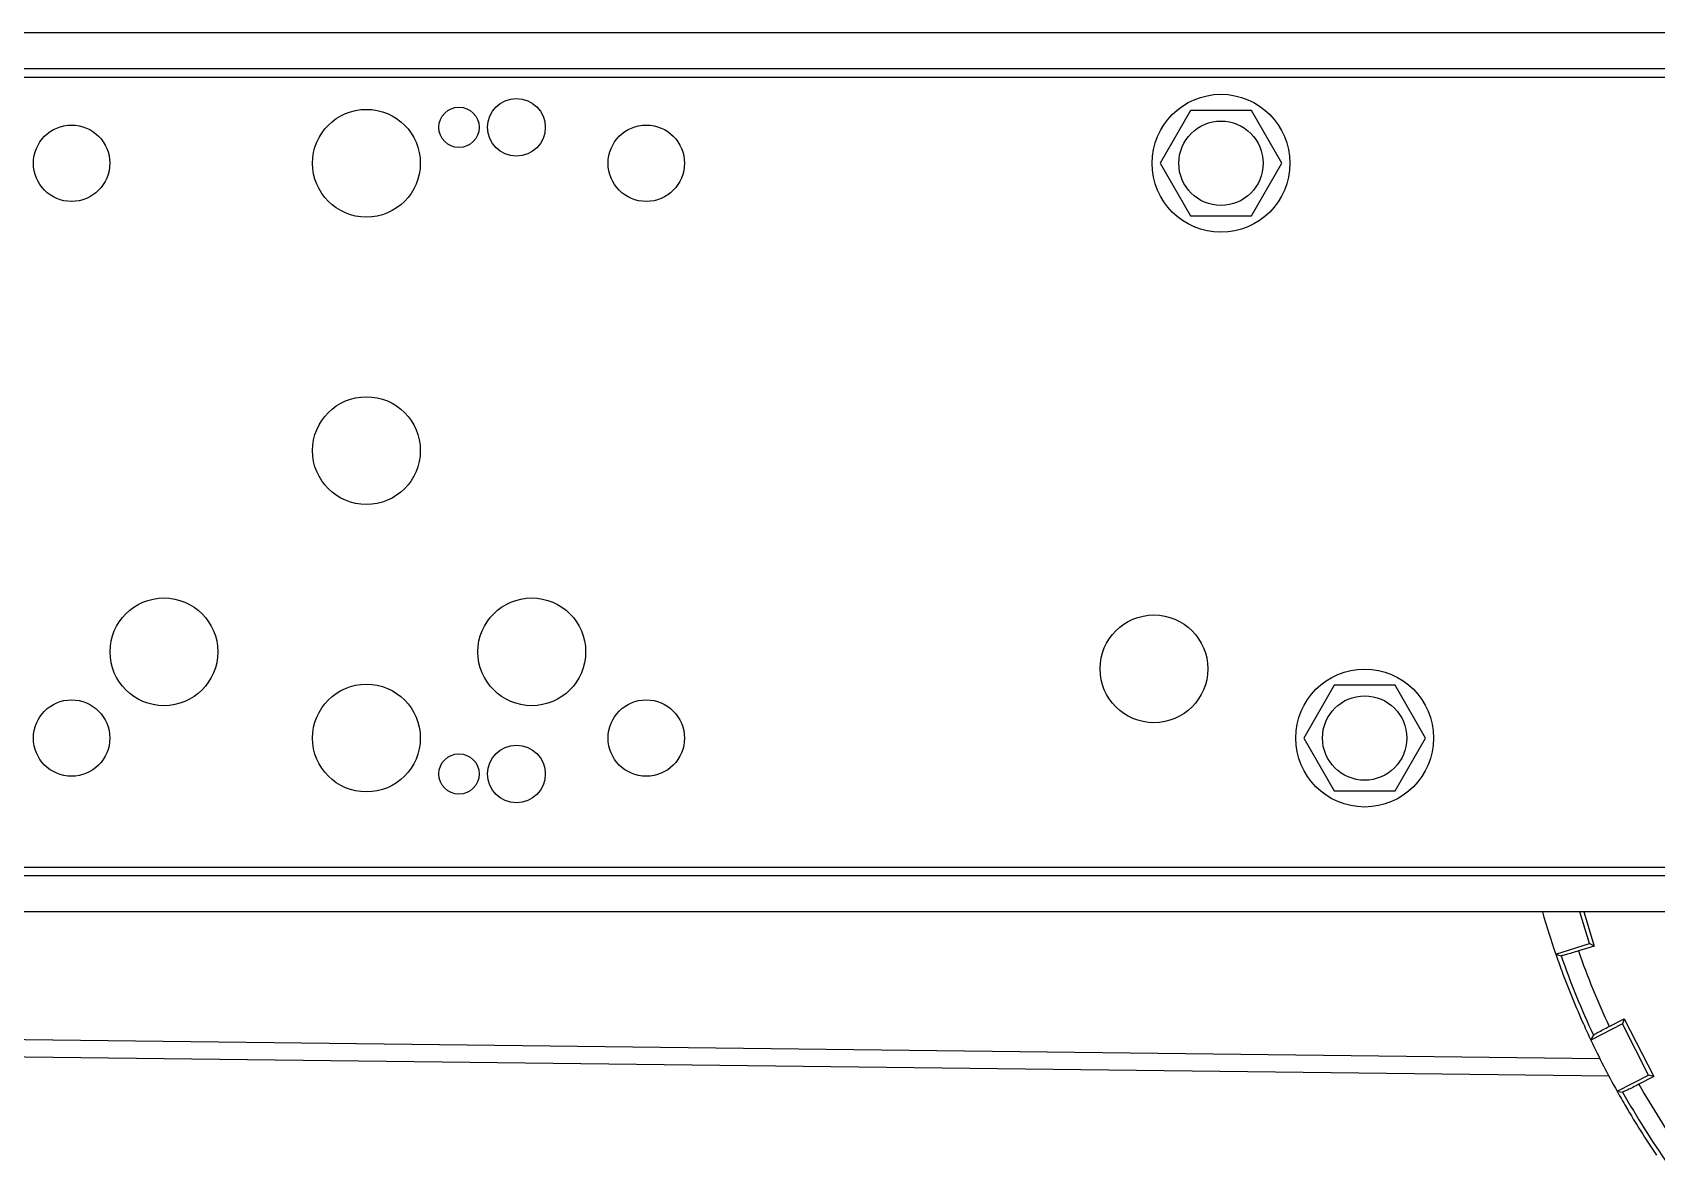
# Model space of a CAD drawing. Header units: inches. Extents: x 0 to 11, y 0 to 8.4.
# Drawn here: x 3.4582 to 3.9292, y 3.4331 to 3.7613 of the extents above; entities that cross this region are included whole.
import ezdxf

# ---------------------------------------------------------------- set-up
doc = ezdxf.new("R2010")
doc.units = ezdxf.units.IN
doc.header["$MEASUREMENT"] = 0

msp = doc.modelspace()

# ---------------------------------------------------------------- linework, layer by layer
at = {"color": 7, "linetype": 'Continuous', "lineweight": 25}
for p, q in [((2.813263108614487, 3.761323033971937), (5.45909644194782, 3.761323033971958)), ((2.813263108614487, 3.75090636730527), (5.45909644194782, 3.750906367305291)), ((2.940867275280983, 3.748406367305271), (5.331492275281152, 3.74840636730529)), ((3.79401779408129, 3.738698033971955), (3.785189146214932, 3.723406367305288)), ((3.811675089814006, 3.738698033971954), (3.79401779408129, 3.738698033971955)), ((3.820503737680363, 3.723406367305288), (3.811675089814006, 3.738698033971954)), ((3.785189146214932, 3.723406367305288), (3.79401779408129, 3.708114700638622)), ((3.811675089814006, 3.708114700638621), (3.820503737680363, 3.723406367305288)), ((3.79401779408129, 3.708114700638622), (3.811675089814006, 3.708114700638621)), ((3.835684460747956, 3.572031367305278), (3.826855812881598, 3.556739700638612)), ((3.853341756480672, 3.572031367305278), (3.835684460747956, 3.572031367305278)), ((3.86217040434703, 3.556739700638611), (3.853341756480672, 3.572031367305278)), ((3.826855812881598, 3.556739700638612), (3.835684460747956, 3.541448033971945)), ((3.853341756480672, 3.541448033971945), (3.86217040434703, 3.556739700638611)), ((3.835684460747956, 3.541448033971945), (3.853341756480672, 3.541448033971945)), ((5.414825608614485, 3.519239700638624), (2.857533941947648, 3.519239700638604)), ((5.459096441947821, 3.516739700638624), (2.813263108614489, 3.516739700638603)), ((5.459096441947822, 3.506323033971958), (2.813263108614489, 3.506323033971936)), ((3.90975914329096, 3.497145238156985), (3.906920194941288, 3.506323033971945)), ((3.908062282056482, 3.506323033971945), (3.911123922613418, 3.496425315370054)), ((3.899940420898386, 3.494108033331961), (3.90975914329096, 3.497145238156985)), ((3.911123922613418, 3.496425315370054), (3.906499464301837, 3.494994841369925)), ((3.911123922613418, 3.496425315370054), (3.90975914329096, 3.497145238156985)), ((3.919260437061153, 3.473849428483127), (3.910118288207338, 3.469153362373467)), ((3.915426627965626, 3.473106716376734), (3.919732431161031, 3.475318487021046)), ((3.919732431161031, 3.475318487021046), (3.919260437061153, 3.473849428483127)), ((3.926875708002883, 3.459024266552753), (3.919260437061153, 3.473849428483127)), ((3.919732431161031, 3.475318487021046), (3.928344766540802, 3.458552272452875)), ((3.912767618366758, 3.463714530958543), (3.388810494980877, 3.470030126272671)), ((3.915366175221168, 3.458682845653077), (3.386091451739581, 3.465062537452868)), ((3.917733559149069, 3.454328200443095), (3.926875708002883, 3.459024266552753)), ((3.928344766540802, 3.458552272452875), (3.924038963345397, 3.456340501808563)), ((3.928344766540802, 3.458552272452875), (3.926875708002883, 3.459024266552753))]:
    msp.add_line(p, q, dxfattribs=at)
at = {"color": 7, "linetype": 'Continuous', "lineweight": 25, "flags": 128}
for points in [[(3.899940420898386, 3.494108033331961), (3.900801823339385, 3.493812075892432), (3.901479490846143, 3.493579802105182)], [(3.910848921600066, 3.470607301635772), (3.91043932296671, 3.469792868139063), (3.910118288207338, 3.469153362373467)], [(3.917733559149069, 3.454328200443095), (3.918633267421469, 3.454186320226203), (3.919340973555965, 3.45407525092731)]]:
    msp.add_lwpolyline(points, dxfattribs=at)
at = {"color": 7, "linetype": 'Continuous', "lineweight": 25}
for centre, radius in [((3.598516923681134, 3.73382303397194), 0.008375000000002686), ((3.802846441947645, 3.723406367305288), 0.02000000000000046), ((3.555016923681134, 3.723406367305274), 0.01562500000000266), ((3.581850257014467, 3.73382303397194), 0.005859375000000444), ((3.802846441947648, 3.723406367305288), 0.0122333333333331), ((3.469513108614487, 3.723406367305275), 0.01108333333333356), ((3.636179775281154, 3.723406367305277), 0.01108333333333356), ((3.555016923681134, 3.640073033971943), 0.015625), ((3.496289696830178, 3.581739700638609), 0.015625), ((3.602961682262714, 3.58173970063861), 0.015625), ((3.783405931393143, 3.576809524809754), 0.01562500000000044), ((3.844513108614311, 3.556739700638612), 0.02000000000000057), ((3.555016923681136, 3.556739700638625), 0.01562499999999556), ((3.469513108614488, 3.556739700638609), 0.01108333333333356), ((3.636179775281155, 3.55673970063861), 0.01108333333333311), ((3.844513108614314, 3.556739700638612), 0.01223333333333347), ((3.581850257014469, 3.546323033971959), 0.005859374999994671), ((3.598516923681135, 3.546323033971959), 0.008374999999995136)]:
    msp.add_circle(centre, radius, dxfattribs=at)
for centre, radius, start, end in [((4.136179775281149, 3.575906367305309), 0.25, 196.1607579908043, 199.0985106551365), ((4.136179775281149, 3.575906367305308), 0.24351533890239, 199.406285077012, 204.9703098898412), ((4.136179775281149, 3.575906367305309), 0.2500000000000009, 199.0985106551365, 200.2780843117154), ((4.136179775281149, 3.575906367305309), 0.2487204994597816, 199.329502153724, 205.0470928131293), ((4.136179775281149, 3.575906367305309), 0.2500000000000009, 200.2780843117154, 204.098510655135), ((4.136179775281149, 3.575906367305309), 0.2500000000000013, 204.098510655135, 205.278084311717), ((4.136179775281149, 3.575906367305309), 0.2500000000000013, 205.278084311717, 209.0985106551365), ((4.136179775281149, 3.575906367305309), 0.2500000000000009, 209.0985106551365, 210.2780843117155), ((4.136179775281149, 3.575906367305309), 0.2487204994597813, 209.329502153724, 215.0470928131292), ((4.136179775281149, 3.575906367305308), 0.2435153389023903, 209.406285077012, 214.9703098898412), ((4.136179775281149, 3.575906367305309), 0.2500000000000009, 210.2780843117155, 214.0985106551352)]:
    msp.add_arc(centre, radius, start, end, dxfattribs=at)
for points, knots in [([(3.906499464301837, 3.494994841369925), (3.905861375069926, 3.494799543225219), (3.904585625350527, 3.494409078160384), (3.903185585829175, 3.494002544753012), (3.902335166767857, 3.493769391418153), (3.901701077700023, 3.493604811324037), (3.901566307213582, 3.493589600563419), (3.901479490846143, 3.493579802105182)], [0, 0, 0, 0, 0.2498545218870631, 0.4995411617176065, 0.6366718540076096, 0.7659515027635888, 1, 1, 1, 1]), ([(3.910848921600066, 3.470607301635772), (3.91091344448792, 3.470658425493698), (3.911015545170909, 3.470739323621245), (3.911572603402771, 3.471059940644762), (3.912353408969789, 3.471492066230748), (3.913650715056958, 3.472187971311663), (3.914834691531284, 3.472800485888047), (3.915426627965626, 3.473106716376734)], [0, 0, 0, 0, 0.2258044908156941, 0.3573118547719983, 0.5009271414485946, 0.7504854067850303, 1, 1, 1, 1]), ([(3.924038963345397, 3.456340501808563), (3.923444481289628, 3.456037367649198), (3.922255916622012, 3.455431303012136), (3.920947740632306, 3.454787831449192), (3.920150727999186, 3.454410546517173), (3.919554851202422, 3.454138358353342), (3.919424769503325, 3.454099976028962), (3.919340973555965, 3.45407525092731)], [0, 0, 0, 0, 0.2498545218872436, 0.4995411617179147, 0.6366718539624503, 0.7659515027033078, 0.9999999999999999, 0.9999999999999999, 0.9999999999999999, 0.9999999999999999])]:
    msp.add_open_spline(points, degree=3, knots=knots, dxfattribs=at)

doc.saveas('drawing.dxf')
